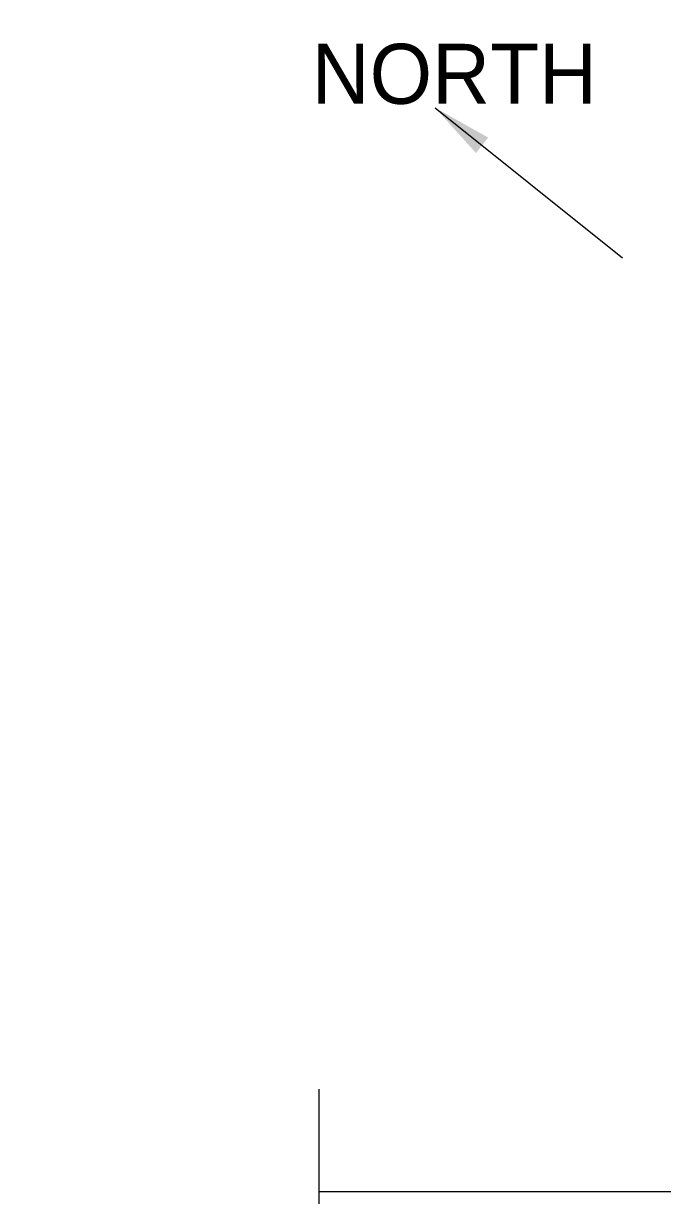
# Model space of a CAD drawing. Extents: x -454308 to 890911, y -14103 to 1343694.
# Drawn here: x 214583 to 215225, y 653809 to 654984 of the extents above; entities that cross this region are included whole.
import ezdxf

# ---------------------------------------------------------------- set-up
doc = ezdxf.new("R2010")
doc.units = 0
doc.header["$MEASUREMENT"] = 0
doc.header["$PDMODE"] = 32
doc.linetypes.add('DOT2', pattern=[3.175, 0, -3.175])
doc.styles.add('AA_03.50', font='ARIALN.TTF', dxfattribs={"height": 8})
doc.styles.get("Standard").update_dxf_attribs({"font": 'stylu.ttf', "height": 7})
doc.dimstyles.new('AA_03.50', dxfattribs={"dimtxt": 9, "dimasz": 3.25, "dimexe": 1.75, "dimexo": 3.375, "dimgap": 0.09, "dimtad": 0, "dimdec": 0, "dimzin": 3, "dimdsep": 46, "dimlunit": 4, "dimtxsty": 'AA_03.50', "dimblk": 'DOTSMALL', "dimcen": 0.09, "dimclre": 7, "dimadec": 0, "dimazin": 0, "dimtfac": 1, "dimtdec": 0, "dimtofl": 0, "dimtmove": 0, "dimatfit": 3, "dimfxl": 1, "dimtolj": 1, "dimtzin": 0, "dimlwd": -1, "dimarcsym": 0})

# ---------------------------------------------------------------- blocks, each defined once
blk = doc.blocks.new('_DotSmall')
at = {"color": 0, "linetype": 'ByBlock', "const_width": 0.5}
blk.add_lwpolyline([(-0.0625, 0, 1), (0.0625, 0, 1)], format="xyb", close=True, dxfattribs=at)
blk = doc.blocks.new('*D746')
at = {"color": 7, "linetype": 'DOT2', "lineweight": -2}
for p, q in [((214584, 658231.8), (214584, 658117.2)), ((215059, 658231.8), (215059, 658117.2))]:
    blk.add_line(p, q, dxfattribs=at)
at = {"color": 0}
for p, q in [((214584, 658118.9), (214810.1, 658118.9)), ((215059, 658118.9), (214832.9, 658118.9)), ((219968.4, 647579.3), (219998.6, 647579.3)), ((220046.4, 647579.3), (220016.2, 647579.3))]:
    blk.add_line(p, q, dxfattribs=at)
at = {"color": 7, "lineweight": -2}
for p, q in [((219968.4, 647576.5), (219968.4, 647577.6)), ((220046.4, 647576.5), (220046.4, 647577.6))]:
    blk.add_line(p, q, dxfattribs=at)
at = {"layer": 'DEFPOINTS', "color": 0, "lineweight": 30}
for p in [(214584, 658235.2), (215059, 658235.2), (214584, 658118.9), (219968.4, 647579.9), (219968.4, 647579.3), (220046.4, 647579.9)]:
    blk.add_point(p, dxfattribs=at)
at = {"color": 0, "xscale": 3.25, "yscale": 3.25, "zscale": 3.25, "rotation": 180}
for p in [(214584, 658118.9), (219968.4, 647579.3)]:
    blk.add_blockref('_DotSmall', p, dxfattribs=at)
at = {"color": 0, "xscale": 3.25, "yscale": 3.25, "zscale": 3.25}
for p in [(215059, 658118.9), (220046.4, 647579.3)]:
    blk.add_blockref('_DotSmall', p, dxfattribs=at)
at = {"color": 0, "lineweight": 30, "char_height": 8, "attachment_point": 5, "style": 'AA_03.50'}
for s, insert in [('\\A1;39\'-7"', (214821.5, 658118.9)), ('\\A1;6\'-6"', (220007.4, 647579.3))]:
    blk.add_mtext(s, dxfattribs=dict(at, insert=insert))
blk = doc.blocks.new('*D763')
at = {"color": 7, "linetype": 'DOT2', "lineweight": -2}
for p, q in [((214587.4, 658235.2), (214746.3, 658235.2)), ((214587.4, 657642.2), (214746.3, 657642.2))]:
    blk.add_line(p, q, dxfattribs=at)
at = {"color": 0}
for p, q in [((214744.5, 658235.2), (214744.5, 657950.2)), ((214744.5, 657642.2), (214744.5, 657927.2)), ((219843.8, 648076.9), (219843.8, 648021.9)), ((219843.8, 647944.9), (219843.8, 647999.8))]:
    blk.add_line(p, q, dxfattribs=at)
at = {"color": 7, "lineweight": -2}
for p, q in [((219846.1, 648076.9), (219845.5, 648076.9)), ((219846.1, 647944.9), (219845.5, 647944.9))]:
    blk.add_line(p, q, dxfattribs=at)
at = {"layer": 'DEFPOINTS', "color": 0, "lineweight": 30}
for p in [(214584, 658235.2), (214744.5, 658235.2), (214584, 657642.2), (219842.7, 648076.9), (219842.7, 647944.9), (219843.8, 647944.9)]:
    blk.add_point(p, dxfattribs=at)
at = {"color": 0, "xscale": 3.25, "yscale": 3.25, "zscale": 3.25}
for p, rotation in [((214744.5, 658235.2), 90), ((214744.5, 657642.2), 270), ((219843.8, 648076.9), 90), ((219843.8, 647944.9), 270)]:
    blk.add_blockref('_DotSmall', p, dxfattribs=dict(at, rotation=rotation))
at = {"color": 0, "lineweight": 30, "char_height": 8, "attachment_point": 5, "rotation": 90, "style": 'AA_03.50'}
for s, insert in [('\\A1;49\'-5"', (214744.5, 657938.7)), ('\\A1;11\'-0"', (219843.8, 648010.9))]:
    blk.add_mtext(s, dxfattribs=dict(at, insert=insert))

msp = doc.modelspace()

# ---------------------------------------------------------------- linework, layer by layer
at = {"lineweight": 30}
msp.add_line((214878.155, 653815.757), (215867, 653815.757), dxfattribs=at)
msp.add_lwpolyline([(214878.155, 653918.072), (214878.155, 653732.642), (214996.042, 653684.144), (214688.904, 653615.678), (214894.616, 653590.002), (214894.616, 653409.75)], dxfattribs=at)

# ---------------------------------------------------------------- texts
at = {"lineweight": 30, "insert": (214871.113, 654963.322), "char_height": 60, "attachment_point": 1}
msp.add_mtext_dynamic_manual_height_columns('NORTH', width=81.54814, gutter_width=35, heights=[0], dxfattribs=at)

# ---------------------------------------------------------------- dimensions: what is measured, and where the dimension line sits
at = {"lineweight": 30}
dim = msp.add_linear_dim(base=(214583.996, 658118.901), p1=(215058.996, 658235.207), p2=(214583.996, 658235.207), dimstyle='AA_03.50', override={"dimtxt": 8, "dimdec": 1, "dimtdec": 1, "dimfxl": 0.1}, dxfattribs=at)
dim.commit()
dim.dimension.update_dxf_attribs({"geometry": '*D746', "text_midpoint": (214821.496, 658118.901)})
dim = msp.add_linear_dim(base=(214744.516, 658235.207), p1=(214583.996, 657642.207), p2=(214583.996, 658235.207), angle=90, dimstyle='AA_03.50', override={"dimtxt": 8, "dimdec": 1, "dimtdec": 1, "dimfxl": 0.1}, dxfattribs=at)
dim.commit()
dim.dimension.update_dxf_attribs({"geometry": '*D763', "text_midpoint": (214744.516, 657938.707)})

# ---------------------------------------------------------------- leaders
msp.add_leader([(214994.578, 654899.377), (215181.808, 654749.3)], dimstyle='AA_03.50', override={"dimtxt": 8, "dimasz": 60, "dimgap": 0.09, "dimtad": 0, "dimdec": 1, "dimtdec": 1, "dimfxl": 0.1}, dxfattribs=at)

doc.saveas('drawing.dxf')
